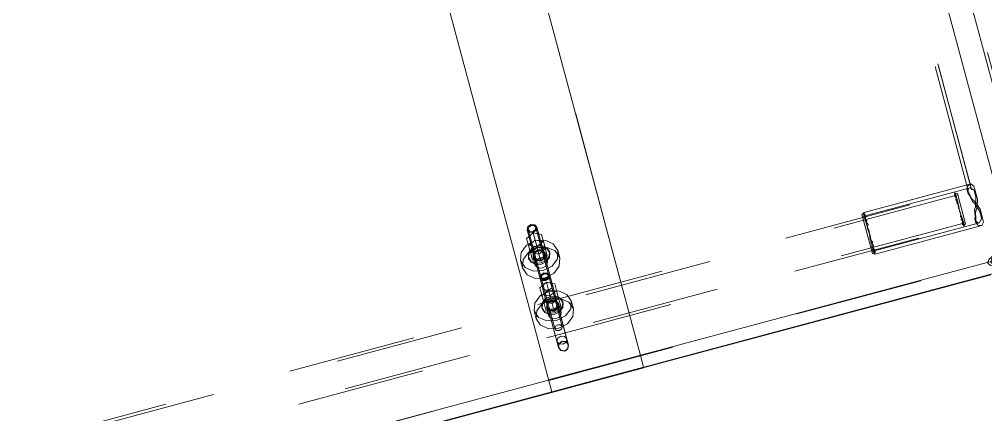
# Model space of a CAD drawing. Header units: millimetres. Extents: x -753 to 90, y 56274 to 56868.
# Drawn here: x -349.52 to -334.47, y 56766.06 to 56772.21 of the extents above; entities that cross this region are included whole.
import ezdxf

# ---------------------------------------------------------------- set-up
doc = ezdxf.new("R2010")
doc.units = ezdxf.units.MM
doc.linetypes.add('XKITLINE00', pattern=[0])
doc.linetypes.add('XKITLINE02', pattern=[4, 2, -2])
doc.layers.add('Cota', color=4, linetype='Continuous', lineweight=0)
doc.layers.add('Peça', color=2, linetype='Continuous', lineweight=0)

# ---------------------------------------------------------------- blocks, each defined once
blk = doc.blocks.new('*A1306')
at = {"layer": 'Peça', "color": 4, "linetype": 'XKITLINE00', "lineweight": 0}
for p, q in [((-342.809, 56772.31), (-341.834, 56768.67)), ((-341.278, 56766.596), (-320.684, 56772.113)), ((-341.229, 56766.41), (-320.635, 56771.927)), ((-341.834, 56768.67), (-341.468, 56767.304)), ((-334.39, 56768.235), (-341.227, 56766.404)), ((-341.468, 56767.304), (-341.229, 56766.41)), ((-341.227, 56766.404), (-341.229, 56766.41))]:
    blk.add_line(p, q, dxfattribs=at)
at = {"layer": 'Peça', "color": 7, "linetype": 'XKITLINE02', "lineweight": 0}
for p, q in [((-341.276, 56766.589), (-320.683, 56772.106)), ((-341.229, 56766.41), (-341.227, 56766.404))]:
    blk.add_line(p, q, dxfattribs=at)
blk = doc.blocks.new('*A1703')
at = {"layer": 'Peça', "color": 7, "linetype": 'XKITLINE02', "lineweight": 0}
for p, q in [((-334.905, 56769.476), (-372.383, 56759.434)), ((-372.356, 56759.488), (-334.955, 56769.509)), ((-334.957, 56769.486), (-334.939, 56769.496)), ((-334.923, 56769.449), (-334.957, 56769.486)), ((-334.955, 56769.509), (-334.934, 56769.476)), ((-334.939, 56769.496), (-334.955, 56769.509)), ((-334.955, 56769.509), (-334.91, 56769.497)), ((-334.934, 56769.476), (-334.95, 56769.458)), ((-334.95, 56769.458), (-334.913, 56769.412)), ((-334.934, 56769.401), (-334.923, 56769.449)), ((-334.934, 56769.401), (-334.906, 56769.374)), ((-334.913, 56769.412), (-334.922, 56769.354)), ((-334.784, 56769.025), (-334.91, 56769.497)), ((-334.893, 56769.277), (-334.906, 56769.374)), ((-334.922, 56769.354), (-334.894, 56769.325)), ((-334.894, 56769.325), (-334.879, 56769.223)), ((-334.855, 56769.182), (-334.893, 56769.277)), ((-334.879, 56769.223), (-334.842, 56769.132)), ((-334.865, 56769.143), (-334.855, 56769.182)), ((-334.828, 56769.097), (-334.865, 56769.143)), ((-334.842, 56769.132), (-334.853, 56769.095)), ((-334.853, 56769.095), (-334.818, 56769.059)), ((-334.837, 56769.038), (-334.828, 56769.097)), ((-334.818, 56769.059), (-334.83, 56769.011)), ((-334.789, 56769.045), (-372.268, 56759.004)), ((-372.217, 56758.971), (-334.817, 56768.992)), ((-334.837, 56769.038), (-334.815, 56769.031)), ((-334.83, 56769.011), (-334.809, 56769.011)), ((-334.817, 56768.992), (-334.815, 56769.031)), ((-334.817, 56768.992), (-334.784, 56769.025)), ((-334.809, 56769.011), (-334.817, 56768.992))]:
    blk.add_line(p, q, dxfattribs=at)
blk = doc.blocks.new('*A1707')
at = {"layer": 'Peça', "color": 7, "linetype": 'XKITLINE02', "lineweight": 0}
for p, q in [((-334.905, 56769.476), (-372.383, 56759.434)), ((-372.356, 56759.488), (-334.955, 56769.509)), ((-334.939, 56769.496), (-334.957, 56769.486)), ((-334.957, 56769.486), (-334.923, 56769.449)), ((-334.955, 56769.509), (-334.939, 56769.496)), ((-334.934, 56769.476), (-334.955, 56769.509)), ((-334.955, 56769.509), (-334.91, 56769.497)), ((-334.95, 56769.458), (-334.934, 56769.476)), ((-334.913, 56769.412), (-334.95, 56769.458)), ((-334.923, 56769.449), (-334.934, 56769.401)), ((-334.934, 56769.401), (-334.906, 56769.374)), ((-334.922, 56769.354), (-334.913, 56769.412)), ((-334.784, 56769.025), (-334.91, 56769.497)), ((-334.906, 56769.374), (-334.893, 56769.278)), ((-334.894, 56769.325), (-334.922, 56769.354)), ((-334.879, 56769.223), (-334.894, 56769.325)), ((-334.893, 56769.278), (-334.855, 56769.182)), ((-334.842, 56769.132), (-334.879, 56769.223)), ((-334.855, 56769.182), (-334.865, 56769.143)), ((-334.865, 56769.143), (-334.828, 56769.097)), ((-334.853, 56769.095), (-334.842, 56769.132)), ((-334.818, 56769.059), (-334.853, 56769.095)), ((-334.828, 56769.097), (-334.837, 56769.038)), ((-334.83, 56769.011), (-334.818, 56769.059)), ((-334.789, 56769.045), (-372.268, 56759.004)), ((-372.217, 56758.971), (-334.817, 56768.992)), ((-334.837, 56769.038), (-334.815, 56769.031)), ((-334.809, 56769.011), (-334.83, 56769.011)), ((-334.815, 56769.031), (-334.817, 56768.992)), ((-334.817, 56768.992), (-334.784, 56769.025)), ((-334.817, 56768.992), (-334.809, 56769.011))]:
    blk.add_line(p, q, dxfattribs=at)
blk = doc.blocks.new('*A1714')
at = {"layer": 'Peça', "color": 7, "linetype": 'XKITLINE02', "lineweight": 0}
for p, q in [((-334.714, 56769.59), (-336.389, 56769.142)), ((-334.704, 56769.648), (-336.364, 56769.203)), ((-334.757, 56769.605), (-334.759, 56769.55)), ((-334.749, 56769.511), (-334.759, 56769.55)), ((-334.759, 56769.55), (-334.727, 56769.499)), ((-334.744, 56769.624), (-334.757, 56769.605)), ((-334.747, 56769.558), (-334.749, 56769.511)), ((-334.749, 56769.511), (-334.722, 56769.469)), ((-334.747, 56769.558), (-334.732, 56769.58)), ((-334.704, 56769.648), (-334.744, 56769.624)), ((-334.732, 56769.58), (-334.714, 56769.59)), ((-334.714, 56769.59), (-334.652, 56769.552)), ((-334.653, 56769.616), (-334.704, 56769.648)), ((-334.653, 56769.616), (-334.598, 56769.412)), ((-334.652, 56769.552), (-334.622, 56769.442)), ((-334.727, 56769.499), (-334.69, 56769.421)), ((-334.722, 56769.469), (-334.678, 56769.376)), ((-334.69, 56769.421), (-334.624, 56769.359)), ((-334.678, 56769.376), (-334.647, 56769.347)), ((-334.622, 56769.442), (-334.631, 56769.289)), ((-334.598, 56769.412), (-334.605, 56769.291)), ((-334.562, 56769.219), (-334.647, 56769.347)), ((-334.631, 56769.289), (-334.644, 56769.248)), ((-334.644, 56769.248), (-334.635, 56769.146)), ((-334.631, 56769.203), (-334.605, 56769.291)), ((-334.556, 56769.257), (-334.624, 56769.359)), ((-334.533, 56769.108), (-334.562, 56769.219)), ((-334.556, 56769.257), (-334.502, 56769.053)), ((-336.364, 56769.203), (-336.397, 56769.17)), ((-336.397, 56769.17), (-336.235, 56768.567)), ((-336.373, 56769.179), (-336.364, 56769.203)), ((-336.373, 56769.179), (-336.347, 56769.179)), ((-336.364, 56769.203), (-336.367, 56769.154)), ((-336.367, 56769.154), (-336.338, 56769.145)), ((-336.347, 56769.179), (-336.362, 56769.118)), ((-336.362, 56769.118), (-336.319, 56769.073)), ((-336.338, 56769.145), (-336.35, 56769.072)), ((-336.35, 56769.072), (-336.303, 56769.014)), ((-336.319, 56769.073), (-336.333, 56769.026)), ((-334.635, 56769.146), (-334.638, 56769.096)), ((-334.627, 56769.057), (-334.638, 56769.096)), ((-334.638, 56769.096), (-334.612, 56769.057)), ((-334.625, 56769.117), (-334.631, 56769.203)), ((-334.627, 56769.057), (-334.625, 56769.117)), ((-334.568, 56769.045), (-334.533, 56769.108)), ((-336.333, 56769.026), (-336.287, 56768.913)), ((-336.303, 56769.014), (-336.316, 56768.965)), ((-336.316, 56768.965), (-336.268, 56768.845)), ((-336.287, 56768.913), (-336.268, 56768.785)), ((-334.568, 56769.045), (-336.243, 56768.596)), ((-334.53, 56769), (-336.191, 56768.555)), ((-334.597, 56769.01), (-334.627, 56769.057)), ((-334.612, 56769.057), (-334.589, 56769.045)), ((-334.577, 56769), (-334.597, 56769.01)), ((-334.589, 56769.045), (-334.568, 56769.045)), ((-334.53, 56769), (-334.577, 56769)), ((-334.502, 56769.053), (-334.53, 56769)), ((-336.268, 56768.845), (-336.251, 56768.724)), ((-336.268, 56768.785), (-336.232, 56768.749)), ((-336.251, 56768.724), (-336.216, 56768.69)), ((-336.232, 56768.749), (-336.244, 56768.676)), ((-336.244, 56768.676), (-336.197, 56768.618)), ((-336.216, 56768.69), (-336.231, 56768.63)), ((-336.231, 56768.63), (-336.188, 56768.584)), ((-336.197, 56768.618), (-336.217, 56768.596)), ((-336.235, 56768.567), (-336.191, 56768.555)), ((-336.191, 56768.555), (-336.217, 56768.596)), ((-336.188, 56768.584), (-336.21, 56768.571)), ((-336.21, 56768.571), (-336.191, 56768.555))]:
    blk.add_line(p, q, dxfattribs=at)
blk = doc.blocks.new('*A1718')
at = {"layer": 'Peça', "color": 7, "linetype": 'XKITLINE02', "lineweight": 0}
for p, q in [((-336.389, 56769.142), (-334.714, 56769.59)), ((-334.704, 56769.648), (-336.364, 56769.203)), ((-334.759, 56769.549), (-334.757, 56769.605)), ((-334.759, 56769.549), (-334.749, 56769.511)), ((-334.727, 56769.499), (-334.759, 56769.549)), ((-334.757, 56769.605), (-334.745, 56769.624)), ((-334.749, 56769.511), (-334.747, 56769.558)), ((-334.722, 56769.469), (-334.749, 56769.511)), ((-334.747, 56769.558), (-334.733, 56769.58)), ((-334.745, 56769.624), (-334.704, 56769.648)), ((-334.714, 56769.59), (-334.733, 56769.58)), ((-334.714, 56769.59), (-334.652, 56769.552)), ((-334.704, 56769.648), (-334.653, 56769.616)), ((-334.653, 56769.616), (-334.598, 56769.412)), ((-334.652, 56769.552), (-334.622, 56769.442)), ((-334.69, 56769.421), (-334.727, 56769.499)), ((-334.722, 56769.469), (-334.678, 56769.376)), ((-334.624, 56769.359), (-334.69, 56769.421)), ((-334.678, 56769.376), (-334.647, 56769.347)), ((-334.622, 56769.442), (-334.631, 56769.289)), ((-334.605, 56769.291), (-334.598, 56769.412)), ((-334.562, 56769.219), (-334.647, 56769.347)), ((-334.644, 56769.248), (-334.631, 56769.289)), ((-334.635, 56769.146), (-334.644, 56769.248)), ((-334.605, 56769.291), (-334.632, 56769.203)), ((-334.557, 56769.257), (-334.624, 56769.359)), ((-334.534, 56769.108), (-334.562, 56769.219)), ((-334.557, 56769.257), (-334.502, 56769.053)), ((-336.364, 56769.203), (-336.397, 56769.17)), ((-336.397, 56769.17), (-336.235, 56768.567)), ((-336.364, 56769.203), (-336.374, 56769.179)), ((-336.374, 56769.179), (-336.347, 56769.179)), ((-336.367, 56769.154), (-336.364, 56769.203)), ((-336.367, 56769.154), (-336.338, 56769.145)), ((-336.347, 56769.179), (-336.362, 56769.118)), ((-336.362, 56769.118), (-336.319, 56769.073)), ((-336.338, 56769.145), (-336.35, 56769.072)), ((-336.35, 56769.072), (-336.303, 56769.014)), ((-336.319, 56769.073), (-336.333, 56769.026)), ((-334.635, 56769.146), (-334.638, 56769.096)), ((-334.627, 56769.057), (-334.638, 56769.096)), ((-334.638, 56769.096), (-334.612, 56769.057)), ((-334.632, 56769.203), (-334.625, 56769.117)), ((-334.625, 56769.117), (-334.627, 56769.057)), ((-334.568, 56769.045), (-334.534, 56769.108)), ((-336.333, 56769.026), (-336.287, 56768.913)), ((-336.316, 56768.965), (-336.303, 56769.014)), ((-336.268, 56768.845), (-336.316, 56768.965)), ((-336.287, 56768.913), (-336.268, 56768.785)), ((-336.243, 56768.596), (-334.568, 56769.045)), ((-334.531, 56769), (-336.191, 56768.555)), ((-334.627, 56769.057), (-334.597, 56769.01)), ((-334.612, 56769.057), (-334.589, 56769.045)), ((-334.597, 56769.01), (-334.577, 56769)), ((-334.568, 56769.045), (-334.589, 56769.045)), ((-334.577, 56769), (-334.531, 56769)), ((-334.531, 56769), (-334.502, 56769.053)), ((-336.252, 56768.724), (-336.268, 56768.845)), ((-336.268, 56768.785), (-336.232, 56768.749)), ((-336.252, 56768.724), (-336.216, 56768.69)), ((-336.232, 56768.749), (-336.244, 56768.676)), ((-336.244, 56768.676), (-336.197, 56768.618)), ((-336.216, 56768.69), (-336.231, 56768.629)), ((-336.188, 56768.584), (-336.231, 56768.629)), ((-336.197, 56768.618), (-336.217, 56768.596)), ((-336.235, 56768.567), (-336.191, 56768.555)), ((-336.217, 56768.596), (-336.191, 56768.555)), ((-336.211, 56768.571), (-336.188, 56768.584)), ((-336.191, 56768.555), (-336.211, 56768.571))]:
    blk.add_line(p, q, dxfattribs=at)
blk = doc.blocks.new('*A1719')
at = {"layer": 'Peça', "color": 7, "linetype": 'XKITLINE02', "lineweight": 0}
for p, q in [((-337.037, 56779.751), (-337.185, 56779.678)), ((-336.872, 56779.762), (-337.037, 56779.751)), ((-336.715, 56779.708), (-336.872, 56779.762)), ((-337.185, 56779.678), (-337.294, 56779.553)), ((-337.249, 56779.527), (-337.153, 56779.636)), ((-337.153, 56779.636), (-337.023, 56779.7)), ((-337.023, 56779.7), (-336.879, 56779.709)), ((-336.879, 56779.709), (-336.742, 56779.662)), ((-336.742, 56779.662), (-336.633, 56779.567)), ((-336.591, 56779.599), (-336.715, 56779.708)), ((-336.518, 56779.451), (-336.591, 56779.599)), ((-337.294, 56779.553), (-337.348, 56779.397)), ((-337.295, 56779.39), (-337.249, 56779.527)), ((-336.633, 56779.567), (-336.569, 56779.437)), ((-336.515, 56779.44), (-336.518, 56779.451)), ((-336.507, 56779.286), (-336.518, 56779.451)), ((-337.348, 56779.397), (-337.337, 56779.232)), ((-337.286, 56779.245), (-337.295, 56779.39)), ((-336.569, 56779.437), (-333.671, 56768.623)), ((-336.569, 56779.437), (-336.559, 56779.293)), ((-336.51, 56779.423), (-336.515, 56779.44)), ((-336.51, 56779.423), (-333.62, 56768.637)), ((-337.334, 56779.221), (-337.337, 56779.232)), ((-337.337, 56779.232), (-337.264, 56779.083)), ((-337.329, 56779.203), (-337.334, 56779.221)), ((-337.329, 56779.203), (-334.439, 56768.417)), ((-337.286, 56779.245), (-337.283, 56779.234)), ((-337.222, 56779.115), (-337.286, 56779.245)), ((-337.283, 56779.234), (-337.278, 56779.217)), ((-337.278, 56779.217), (-334.388, 56768.431)), ((-336.606, 56779.156), (-336.701, 56779.047)), ((-336.559, 56779.293), (-336.606, 56779.156)), ((-336.56, 56779.129), (-336.507, 56779.286)), ((-337.264, 56779.083), (-337.139, 56778.974)), ((-337.113, 56779.02), (-337.222, 56779.115)), ((-336.976, 56778.973), (-337.113, 56779.02)), ((-336.701, 56779.047), (-336.831, 56778.983)), ((-336.818, 56778.932), (-336.669, 56779.005)), ((-336.669, 56779.005), (-336.56, 56779.129)), ((-337.139, 56778.974), (-336.983, 56778.921)), ((-336.983, 56778.921), (-336.818, 56778.932)), ((-336.831, 56778.983), (-336.976, 56778.973)), ((-334.218, 56768.603), (-334.064, 56768.654)), ((-334.059, 56768.639), (-334.194, 56768.593)), ((-334.064, 56768.654), (-333.904, 56768.687)), ((-333.92, 56768.667), (-334.059, 56768.639)), ((-333.797, 56768.674), (-333.92, 56768.667)), ((-333.904, 56768.687), (-333.764, 56768.695)), ((-333.71, 56768.658), (-333.797, 56768.674)), ((-333.764, 56768.695), (-333.664, 56768.677)), ((-333.671, 56768.623), (-333.71, 56768.658)), ((-333.687, 56768.573), (-333.671, 56768.623)), ((-333.664, 56768.677), (-333.62, 56768.637)), ((-333.62, 56768.637), (-333.638, 56768.579)), ((-334.439, 56768.417), (-334.421, 56768.474)), ((-334.421, 56768.474), (-334.343, 56768.54)), ((-334.384, 56768.443), (-334.372, 56768.481)), ((-334.304, 56768.538), (-334.372, 56768.481)), ((-334.343, 56768.54), (-334.218, 56768.603)), ((-334.194, 56768.593), (-334.304, 56768.538)), ((-333.999, 56768.415), (-333.865, 56768.46)), ((-333.865, 56768.46), (-333.755, 56768.515)), ((-333.716, 56768.514), (-333.841, 56768.45)), ((-333.755, 56768.515), (-333.687, 56768.573)), ((-333.638, 56768.579), (-333.716, 56768.514)), ((-334.395, 56768.376), (-334.439, 56768.417)), ((-334.295, 56768.359), (-334.395, 56768.376)), ((-334.388, 56768.431), (-334.384, 56768.443)), ((-334.388, 56768.431), (-334.349, 56768.395)), ((-334.349, 56768.395), (-334.262, 56768.38)), ((-334.155, 56768.366), (-334.295, 56768.359)), ((-334.262, 56768.38), (-334.139, 56768.386)), ((-333.995, 56768.399), (-334.155, 56768.366)), ((-334.139, 56768.386), (-333.999, 56768.415)), ((-333.841, 56768.45), (-333.995, 56768.399))]:
    blk.add_line(p, q, dxfattribs=at)
blk = doc.blocks.new('*A1865')
at = {"layer": 'Peça', "color": 7, "linetype": 'XKITLINE02', "lineweight": 0}
for p, q in [((-341.59, 56768.688), (-341.489, 56768.773)), ((-341.458, 56768.659), (-341.489, 56768.773)), ((-341.489, 56768.773), (-341.358, 56768.75)), ((-341.59, 56768.688), (-341.531, 56768.466)), ((-341.458, 56768.659), (-341.56, 56768.574)), ((-341.328, 56768.636), (-341.458, 56768.659)), ((-341.329, 56768.641), (-341.431, 56768.556)), ((-341.299, 56768.528), (-341.358, 56768.75)), ((-341.431, 56768.556), (-341.561, 56768.579)), ((-341.531, 56768.466), (-341.4, 56768.443)), ((-341.4, 56768.443), (-341.431, 56768.556)), ((-341.4, 56768.443), (-341.299, 56768.528))]:
    blk.add_line(p, q, dxfattribs=at)
blk = doc.blocks.new('*A1866')
at = {"layer": 'Peça', "color": 7, "linetype": 'XKITLINE02', "lineweight": 0}
for p, q in [((-341.589, 56768.579), (-341.542, 56768.644)), ((-341.537, 56768.626), (-341.584, 56768.561)), ((-341.542, 56768.644), (-341.465, 56768.684)), ((-341.46, 56768.666), (-341.537, 56768.626)), ((-341.448, 56768.621), (-341.489, 56768.6)), ((-341.465, 56768.684), (-341.378, 56768.688)), ((-341.373, 56768.67), (-341.46, 56768.666)), ((-341.402, 56768.623), (-341.448, 56768.621)), ((-341.363, 56768.606), (-341.402, 56768.623)), ((-341.378, 56768.688), (-341.305, 56768.655)), ((-341.3, 56768.637), (-341.373, 56768.67)), ((-341.305, 56768.655), (-341.265, 56768.595)), ((-341.26, 56768.577), (-341.3, 56768.637)), ((-341.593, 56768.507), (-341.589, 56768.579)), ((-341.589, 56768.489), (-341.593, 56768.507)), ((-341.554, 56768.446), (-341.593, 56768.507)), ((-341.584, 56768.561), (-341.589, 56768.489)), ((-341.589, 56768.489), (-341.549, 56768.428)), ((-341.514, 56768.566), (-341.516, 56768.528)), ((-341.511, 56768.509), (-341.516, 56768.528)), ((-341.516, 56768.528), (-341.495, 56768.496)), ((-341.489, 56768.6), (-341.514, 56768.566)), ((-341.511, 56768.509), (-341.509, 56768.548)), ((-341.49, 56768.477), (-341.511, 56768.509)), ((-341.509, 56768.548), (-341.484, 56768.582)), ((-341.495, 56768.496), (-341.456, 56768.478)), ((-341.452, 56768.46), (-341.49, 56768.477)), ((-341.484, 56768.582), (-341.443, 56768.603)), ((-341.456, 56768.478), (-341.41, 56768.481)), ((-341.406, 56768.462), (-341.452, 56768.46)), ((-341.443, 56768.603), (-341.397, 56768.605)), ((-341.41, 56768.481), (-341.369, 56768.502)), ((-341.365, 56768.484), (-341.406, 56768.462)), ((-341.397, 56768.605), (-341.358, 56768.588)), ((-341.316, 56768.458), (-341.394, 56768.418)), ((-341.369, 56768.502), (-341.345, 56768.536)), ((-341.34, 56768.518), (-341.365, 56768.484)), ((-341.342, 56768.574), (-341.363, 56768.606)), ((-341.358, 56768.588), (-341.337, 56768.556)), ((-341.345, 56768.536), (-341.342, 56768.574)), ((-341.337, 56768.556), (-341.342, 56768.574)), ((-341.337, 56768.556), (-341.34, 56768.518)), ((-341.269, 56768.523), (-341.316, 56768.458)), ((-341.311, 56768.44), (-341.264, 56768.504)), ((-341.265, 56768.595), (-341.269, 56768.523)), ((-341.26, 56768.577), (-341.265, 56768.595)), ((-341.264, 56768.504), (-341.26, 56768.577)), ((-341.481, 56768.414), (-341.554, 56768.446)), ((-341.549, 56768.428), (-341.476, 56768.396)), ((-341.394, 56768.418), (-341.481, 56768.414)), ((-341.476, 56768.396), (-341.389, 56768.4)), ((-341.389, 56768.4), (-341.311, 56768.44))]:
    blk.add_line(p, q, dxfattribs=at)
blk = doc.blocks.new('*A1867')
at = {"layer": 'Peça', "color": 7, "linetype": 'XKITLINE02', "lineweight": 0}
for p, q in [((-341.624, 56768.697), (-341.487, 56768.767)), ((-341.487, 56768.767), (-341.334, 56768.775)), ((-341.334, 56768.775), (-341.205, 56768.717)), ((-341.707, 56768.583), (-341.624, 56768.697)), ((-341.457, 56768.654), (-341.593, 56768.583)), ((-341.445, 56768.611), (-341.491, 56768.588)), ((-341.303, 56768.661), (-341.457, 56768.654)), ((-341.394, 56768.613), (-341.445, 56768.611)), ((-341.351, 56768.594), (-341.394, 56768.613)), ((-341.174, 56768.604), (-341.303, 56768.661)), ((-341.205, 56768.717), (-341.135, 56768.61)), ((-341.135, 56768.61), (-341.142, 56768.483)), ((-341.104, 56768.497), (-341.135, 56768.61)), ((-341.714, 56768.455), (-341.707, 56768.583)), ((-341.676, 56768.469), (-341.684, 56768.342)), ((-341.593, 56768.583), (-341.676, 56768.469)), ((-341.518, 56768.549), (-341.521, 56768.507)), ((-341.491, 56768.393), (-341.521, 56768.507)), ((-341.521, 56768.507), (-341.498, 56768.471)), ((-341.491, 56768.588), (-341.518, 56768.549)), ((-341.498, 56768.471), (-341.455, 56768.452)), ((-341.488, 56768.436), (-341.46, 56768.474)), ((-341.46, 56768.474), (-341.415, 56768.497)), ((-341.415, 56768.497), (-341.364, 56768.5)), ((-341.403, 56768.455), (-341.358, 56768.478)), ((-341.364, 56768.5), (-341.321, 56768.481)), ((-341.358, 56768.478), (-341.33, 56768.516)), ((-341.328, 56768.559), (-341.351, 56768.594)), ((-341.33, 56768.516), (-341.328, 56768.559)), ((-341.297, 56768.445), (-341.328, 56768.559)), ((-341.321, 56768.481), (-341.297, 56768.445)), ((-341.142, 56768.483), (-341.225, 56768.369)), ((-341.104, 56768.497), (-341.174, 56768.604)), ((-341.112, 56768.369), (-341.104, 56768.497)), ((-341.684, 56768.342), (-341.714, 56768.455)), ((-341.644, 56768.348), (-341.714, 56768.455)), ((-341.684, 56768.342), (-341.613, 56768.235)), ((-341.515, 56768.291), (-341.644, 56768.348)), ((-341.491, 56768.393), (-341.488, 56768.436)), ((-341.467, 56768.358), (-341.491, 56768.393)), ((-341.424, 56768.339), (-341.467, 56768.358)), ((-341.455, 56768.452), (-341.403, 56768.455)), ((-341.373, 56768.341), (-341.424, 56768.339)), ((-341.328, 56768.364), (-341.373, 56768.341)), ((-341.225, 56768.369), (-341.362, 56768.298)), ((-341.3, 56768.403), (-341.328, 56768.364)), ((-341.297, 56768.445), (-341.3, 56768.403)), ((-341.195, 56768.255), (-341.112, 56768.369)), ((-341.613, 56768.235), (-341.484, 56768.177)), ((-341.362, 56768.298), (-341.515, 56768.291)), ((-341.484, 56768.177), (-341.331, 56768.185)), ((-341.331, 56768.185), (-341.195, 56768.255))]:
    blk.add_line(p, q, dxfattribs=at)
blk = doc.blocks.new('*A1886')
at = {"layer": 'Peça', "color": 4, "linetype": 'XKITLINE00', "lineweight": 0}
for p, q in [((-341.401, 56768.228), (-341.412, 56768.18)), ((-341.412, 56768.18), (-341.361, 56767.991)), ((-341.412, 56768.18), (-341.378, 56768.144)), ((-341.351, 56768.26), (-341.401, 56768.228)), ((-341.393, 56768.185), (-341.385, 56768.222)), ((-341.368, 56768.158), (-341.393, 56768.185)), ((-341.385, 56768.222), (-341.347, 56768.246)), ((-341.323, 56768.156), (-341.368, 56768.158)), ((-341.293, 56768.257), (-341.351, 56768.26)), ((-341.347, 56768.246), (-341.303, 56768.244)), ((-341.286, 56768.18), (-341.323, 56768.156)), ((-341.32, 56768.142), (-341.27, 56768.173)), ((-341.303, 56768.244), (-341.277, 56768.216)), ((-341.259, 56768.221), (-341.293, 56768.257)), ((-341.277, 56768.216), (-341.286, 56768.18)), ((-341.27, 56768.173), (-341.259, 56768.221)), ((-341.259, 56768.221), (-341.208, 56768.032)), ((-341.378, 56768.144), (-341.32, 56768.142))]:
    blk.add_line(p, q, dxfattribs=at)
at = {"layer": 'Peça', "color": 7, "linetype": 'XKITLINE02', "lineweight": 0}
for p, q in [((-341.393, 56768.185), (-341.182, 56767.395)), ((-341.277, 56768.216), (-341.066, 56767.426)), ((-341.361, 56768.08), (-341.372, 56768.032)), ((-341.372, 56768.032), (-341.124, 56767.106)), ((-341.372, 56768.032), (-341.338, 56767.996)), ((-341.312, 56768.112), (-341.361, 56768.08)), ((-341.253, 56768.109), (-341.312, 56768.112)), ((-341.28, 56767.993), (-341.23, 56768.025)), ((-341.219, 56768.073), (-341.253, 56768.109)), ((-341.23, 56768.025), (-341.219, 56768.073)), ((-341.219, 56768.073), (-340.971, 56767.147)), ((-341.208, 56768.032), (-341.101, 56767.629)), ((-341.361, 56767.991), (-341.253, 56767.588)), ((-341.338, 56767.996), (-341.28, 56767.993)), ((-341.173, 56767.431), (-341.182, 56767.395)), ((-341.136, 56767.456), (-341.173, 56767.431)), ((-341.091, 56767.453), (-341.136, 56767.456)), ((-341.066, 56767.426), (-341.091, 56767.453)), ((-341.074, 56767.39), (-341.066, 56767.426)), ((-341.182, 56767.395), (-341.156, 56767.368)), ((-341.156, 56767.368), (-341.112, 56767.366)), ((-341.112, 56767.366), (-341.074, 56767.39)), ((-341.124, 56767.106), (-341.129, 56767.124)), ((-341.116, 56767.165), (-341.124, 56767.106)), ((-341.087, 56767.058), (-341.124, 56767.106)), ((-341.068, 56767.202), (-341.116, 56767.165)), ((-341.008, 56767.194), (-341.068, 56767.202)), ((-340.971, 56767.147), (-341.008, 56767.194)), ((-340.979, 56767.087), (-340.971, 56767.147)), ((-340.971, 56767.147), (-340.976, 56767.165)), ((-341.087, 56767.058), (-341.027, 56767.05)), ((-341.027, 56767.05), (-340.979, 56767.087))]:
    blk.add_line(p, q, dxfattribs=at)
blk = doc.blocks.new('*A1887')
at = {"layer": 'Peça', "color": 7, "linetype": 'XKITLINE02', "lineweight": 0}
for p, q in [((-341.614, 56768.934), (-341.603, 56768.984)), ((-341.614, 56768.934), (-341.373, 56768.036)), ((-341.58, 56768.897), (-341.614, 56768.934)), ((-341.603, 56768.984), (-341.554, 56769.017)), ((-341.587, 56768.977), (-341.595, 56768.939)), ((-341.398, 56768.201), (-341.595, 56768.939)), ((-341.595, 56768.939), (-341.57, 56768.911)), ((-341.55, 56769.002), (-341.587, 56768.977)), ((-341.57, 56768.911), (-341.525, 56768.908)), ((-341.554, 56769.017), (-341.495, 56769.013)), ((-341.505, 56768.999), (-341.55, 56769.002)), ((-341.525, 56768.908), (-341.488, 56768.933)), ((-341.472, 56768.926), (-341.521, 56768.893)), ((-341.479, 56768.97), (-341.505, 56768.999)), ((-341.495, 56769.013), (-341.461, 56768.975)), ((-341.488, 56768.933), (-341.479, 56768.97)), ((-341.282, 56768.232), (-341.479, 56768.97)), ((-341.461, 56768.975), (-341.472, 56768.926)), ((-341.461, 56768.975), (-341.22, 56768.077)), ((-341.521, 56768.893), (-341.58, 56768.897)), ((-341.398, 56768.201), (-341.39, 56768.239)), ((-341.372, 56768.173), (-341.398, 56768.201)), ((-341.39, 56768.239), (-341.352, 56768.264)), ((-341.327, 56768.17), (-341.372, 56768.173)), ((-341.352, 56768.264), (-341.308, 56768.261)), ((-341.29, 56768.195), (-341.327, 56768.17)), ((-341.308, 56768.261), (-341.282, 56768.232)), ((-341.282, 56768.232), (-341.29, 56768.195)), ((-341.373, 56768.036), (-341.122, 56767.099)), ((-341.22, 56768.077), (-340.97, 56767.14)), ((-341.137, 56767.244), (-341.088, 56767.277)), ((-341.088, 56767.277), (-341.029, 56767.273)), ((-341.029, 56767.273), (-340.995, 56767.235)), ((-341.148, 56767.194), (-341.137, 56767.244)), ((-341.114, 56767.157), (-341.148, 56767.194)), ((-341.114, 56767.159), (-341.122, 56767.099)), ((-341.066, 56767.195), (-341.114, 56767.159)), ((-341.055, 56767.153), (-341.114, 56767.157)), ((-341.006, 56767.188), (-341.066, 56767.195)), ((-341.006, 56767.186), (-341.055, 56767.153)), ((-340.995, 56767.235), (-341.006, 56767.186)), ((-340.97, 56767.14), (-341.006, 56767.188)), ((-340.978, 56767.081), (-340.97, 56767.14)), ((-341.122, 56767.099), (-341.086, 56767.052)), ((-341.086, 56767.052), (-341.026, 56767.044)), ((-341.026, 56767.044), (-340.978, 56767.081))]:
    blk.add_line(p, q, dxfattribs=at)
blk = doc.blocks.new('*A1899')
at = {"layer": 'Peça', "color": 4, "linetype": 'XKITLINE00', "lineweight": 0}
for p, q in [((-341.38, 56768.061), (-341.415, 56768.032)), ((-341.415, 56768.032), (-341.354, 56767.807)), ((-341.227, 56768.102), (-341.183, 56768.095)), ((-341.183, 56768.095), (-341.155, 56767.991)), ((-341.387, 56767.928), (-341.257, 56767.907)), ((-341.257, 56767.907), (-341.155, 56767.991)), ((-341.224, 56767.786), (-341.257, 56767.907)), ((-341.122, 56767.869), (-341.224, 56767.786)), ((-341.155, 56767.991), (-341.122, 56767.869)), ((-341.224, 56767.786), (-341.354, 56767.807))]:
    blk.add_line(p, q, dxfattribs=at)
at = {"layer": 'Peça', "color": 7, "linetype": 'XKITLINE02', "lineweight": 0}
for p, q in [((-341.313, 56768.116), (-341.38, 56768.061)), ((-341.28, 56767.994), (-341.313, 56768.116)), ((-341.313, 56768.116), (-341.227, 56768.102)), ((-341.382, 56767.911), (-341.28, 56767.994)), ((-341.28, 56767.994), (-341.15, 56767.973))]:
    blk.add_line(p, q, dxfattribs=at)
blk = doc.blocks.new('*A1900')
at = {"layer": 'Peça', "color": 7, "linetype": 'XKITLINE02', "lineweight": 0}
for p, q in [((-341.28, 56767.994), (-341.382, 56767.911)), ((-341.382, 56767.911), (-341.354, 56767.807)), ((-341.349, 56767.789), (-341.247, 56767.872)), ((-341.247, 56767.872), (-341.28, 56767.994)), ((-341.15, 56767.973), (-341.28, 56767.994)), ((-341.247, 56767.872), (-341.118, 56767.851)), ((-341.15, 56767.973), (-341.122, 56767.869))]:
    blk.add_line(p, q, dxfattribs=at)
at = {"layer": 'Peça', "color": 4, "linetype": 'XKITLINE00', "lineweight": 0}
for p, q in [((-341.224, 56767.786), (-341.122, 56767.869)), ((-341.122, 56767.869), (-341.09, 56767.747)), ((-341.224, 56767.786), (-341.354, 56767.807)), ((-341.354, 56767.807), (-341.322, 56767.685)), ((-341.192, 56767.664), (-341.224, 56767.786)), ((-341.09, 56767.747), (-341.192, 56767.664)), ((-341.192, 56767.664), (-341.322, 56767.685))]:
    blk.add_line(p, q, dxfattribs=at)
blk = doc.blocks.new('*A1901')
at = {"layer": 'Peça', "color": 7, "linetype": 'XKITLINE02', "lineweight": 0}
for p, q in [((-341.331, 56767.857), (-341.358, 56767.822)), ((-341.254, 56767.896), (-341.331, 56767.857)), ((-341.326, 56767.837), (-341.249, 56767.877)), ((-341.167, 56767.901), (-341.254, 56767.896)), ((-341.249, 56767.877), (-341.162, 56767.881)), ((-341.167, 56767.901), (-341.126, 56767.884)), ((-341.162, 56767.881), (-341.089, 56767.851)), ((-341.379, 56767.705), (-341.374, 56767.775)), ((-341.374, 56767.775), (-341.326, 56767.837)), ((-341.307, 56767.745), (-341.304, 56767.782)), ((-341.301, 56767.726), (-341.307, 56767.745)), ((-341.286, 56767.714), (-341.307, 56767.745)), ((-341.304, 56767.782), (-341.279, 56767.815)), ((-341.299, 56767.763), (-341.301, 56767.726)), ((-341.301, 56767.726), (-341.281, 56767.695)), ((-341.274, 56767.796), (-341.299, 56767.763)), ((-341.247, 56767.698), (-341.286, 56767.714)), ((-341.279, 56767.815), (-341.238, 56767.836)), ((-341.232, 56767.816), (-341.274, 56767.796)), ((-341.238, 56767.836), (-341.192, 56767.839)), ((-341.187, 56767.819), (-341.232, 56767.816)), ((-341.16, 56767.721), (-341.201, 56767.701)), ((-341.192, 56767.839), (-341.153, 56767.822)), ((-341.148, 56767.803), (-341.187, 56767.819)), ((-341.135, 56767.755), (-341.16, 56767.721)), ((-341.155, 56767.702), (-341.13, 56767.735)), ((-341.153, 56767.822), (-341.133, 56767.792)), ((-341.127, 56767.772), (-341.148, 56767.803)), ((-341.133, 56767.792), (-341.135, 56767.755)), ((-341.127, 56767.772), (-341.133, 56767.792)), ((-341.13, 56767.735), (-341.127, 56767.772)), ((-341.089, 56767.851), (-341.05, 56767.793)), ((-341.281, 56767.695), (-341.242, 56767.679)), ((-341.201, 56767.701), (-341.247, 56767.698)), ((-341.242, 56767.679), (-341.196, 56767.681)), ((-341.196, 56767.681), (-341.155, 56767.702))]:
    blk.add_line(p, q, dxfattribs=at)
at = {"layer": 'Peça', "color": 4, "linetype": 'XKITLINE00', "lineweight": 0}
for p, q in [((-341.126, 56767.884), (-341.094, 56767.87)), ((-341.055, 56767.812), (-341.094, 56767.87)), ((-341.379, 56767.794), (-341.384, 56767.724)), ((-341.379, 56767.705), (-341.384, 56767.724)), ((-341.384, 56767.724), (-341.345, 56767.666)), ((-341.358, 56767.822), (-341.379, 56767.794)), ((-341.339, 56767.647), (-341.379, 56767.705)), ((-341.108, 56767.68), (-341.06, 56767.743)), ((-341.055, 56767.723), (-341.103, 56767.66)), ((-341.06, 56767.743), (-341.055, 56767.812)), ((-341.05, 56767.793), (-341.055, 56767.812)), ((-341.05, 56767.793), (-341.055, 56767.723)), ((-341.345, 56767.666), (-341.272, 56767.636)), ((-341.267, 56767.616), (-341.339, 56767.647)), ((-341.272, 56767.636), (-341.185, 56767.641)), ((-341.18, 56767.621), (-341.267, 56767.616)), ((-341.185, 56767.641), (-341.108, 56767.68)), ((-341.103, 56767.66), (-341.18, 56767.621))]:
    blk.add_line(p, q, dxfattribs=at)
blk = doc.blocks.new('*A1909')
at = {"layer": 'Peça', "color": 4, "linetype": 'XKITLINE00', "lineweight": 0}
for p, q in [((-342.934, 56778.494), (-339.849, 56766.979)), ((-360.442, 56761.462), (-339.849, 56766.979)), ((-339.849, 56766.979), (-339.799, 56766.793)), ((-360.393, 56761.276), (-339.799, 56766.793)), ((-360.391, 56761.27), (-339.797, 56766.787)), ((-339.797, 56766.787), (-339.799, 56766.793))]:
    blk.add_line(p, q, dxfattribs=at)
at = {"layer": 'Peça', "color": 7, "linetype": 'XKITLINE02', "lineweight": 0}
for p, q in [((-342.926, 56778.466), (-339.849, 56766.979)), ((-360.441, 56761.455), (-339.847, 56766.972)), ((-339.799, 56766.793), (-339.797, 56766.787))]:
    blk.add_line(p, q, dxfattribs=at)
blk = doc.blocks.new('*A1914')
at = {"layer": 'Peça', "color": 7, "linetype": 'XKITLINE02', "lineweight": 0}
for p, q in [((-337.185, 56779.678), (-337.037, 56779.751)), ((-337.037, 56779.751), (-336.871, 56779.762)), ((-336.871, 56779.762), (-336.715, 56779.709)), ((-337.294, 56779.553), (-337.185, 56779.678)), ((-337.153, 56779.636), (-337.248, 56779.527)), ((-337.023, 56779.7), (-337.153, 56779.636)), ((-336.878, 56779.709), (-337.023, 56779.7)), ((-336.741, 56779.663), (-336.878, 56779.709)), ((-336.632, 56779.567), (-336.741, 56779.663)), ((-336.715, 56779.709), (-336.708, 56779.702)), ((-336.708, 56779.702), (-336.59, 56779.599)), ((-336.59, 56779.599), (-336.517, 56779.451)), ((-337.347, 56779.397), (-337.294, 56779.553)), ((-337.248, 56779.527), (-337.295, 56779.39)), ((-336.568, 56779.437), (-336.632, 56779.567)), ((-336.514, 56779.44), (-336.517, 56779.451)), ((-336.517, 56779.451), (-336.506, 56779.286)), ((-337.336, 56779.232), (-337.347, 56779.397)), ((-337.295, 56779.39), (-337.285, 56779.245)), ((-336.568, 56779.437), (-336.565, 56779.426)), ((-336.559, 56779.293), (-336.568, 56779.437)), ((-336.565, 56779.426), (-336.561, 56779.409)), ((-336.561, 56779.409), (-334.949, 56773.391)), ((-336.51, 56779.423), (-336.514, 56779.44)), ((-336.51, 56779.423), (-333.62, 56768.637)), ((-337.333, 56779.221), (-337.336, 56779.232)), ((-337.263, 56779.083), (-337.336, 56779.232)), ((-337.329, 56779.203), (-337.333, 56779.221)), ((-337.329, 56779.203), (-334.439, 56768.417)), ((-337.285, 56779.245), (-334.388, 56768.431)), ((-337.285, 56779.245), (-337.221, 56779.116)), ((-336.701, 56779.047), (-336.606, 56779.156)), ((-336.606, 56779.156), (-336.559, 56779.293)), ((-336.506, 56779.286), (-336.56, 56779.129)), ((-337.139, 56778.974), (-337.263, 56779.083)), ((-337.221, 56779.116), (-337.112, 56779.02)), ((-337.112, 56779.02), (-336.975, 56778.974)), ((-336.831, 56778.983), (-336.701, 56779.047)), ((-336.669, 56779.005), (-336.817, 56778.932)), ((-336.56, 56779.129), (-336.669, 56779.005)), ((-336.982, 56778.921), (-337.139, 56778.974)), ((-336.817, 56778.932), (-336.982, 56778.921)), ((-336.975, 56778.974), (-336.831, 56778.983)), ((-334.949, 56773.391), (-333.671, 56768.623)), ((-334.064, 56768.655), (-334.218, 56768.603)), ((-334.194, 56768.593), (-334.059, 56768.639)), ((-333.904, 56768.687), (-334.064, 56768.655)), ((-334.059, 56768.639), (-333.92, 56768.667)), ((-333.92, 56768.667), (-333.797, 56768.674)), ((-333.764, 56768.695), (-333.904, 56768.687)), ((-333.797, 56768.674), (-333.71, 56768.658)), ((-333.664, 56768.677), (-333.764, 56768.695)), ((-333.71, 56768.658), (-333.671, 56768.623)), ((-333.671, 56768.623), (-333.687, 56768.573)), ((-333.62, 56768.637), (-333.664, 56768.677)), ((-333.638, 56768.579), (-333.62, 56768.637)), ((-334.435, 56768.429), (-334.421, 56768.474)), ((-334.343, 56768.54), (-334.421, 56768.474)), ((-334.388, 56768.431), (-334.372, 56768.481)), ((-334.372, 56768.481), (-334.304, 56768.538)), ((-334.218, 56768.603), (-334.343, 56768.54)), ((-334.304, 56768.538), (-334.194, 56768.593)), ((-333.864, 56768.46), (-333.999, 56768.415)), ((-333.755, 56768.515), (-333.864, 56768.46)), ((-333.841, 56768.45), (-333.715, 56768.514)), ((-333.687, 56768.573), (-333.755, 56768.515)), ((-333.715, 56768.514), (-333.638, 56768.579)), ((-334.439, 56768.417), (-334.435, 56768.429)), ((-334.439, 56768.417), (-334.395, 56768.376)), ((-334.395, 56768.376), (-334.295, 56768.359)), ((-334.349, 56768.395), (-334.388, 56768.431)), ((-334.261, 56768.38), (-334.349, 56768.395)), ((-334.295, 56768.359), (-334.154, 56768.366)), ((-334.139, 56768.386), (-334.261, 56768.38)), ((-334.154, 56768.366), (-333.995, 56768.399)), ((-333.999, 56768.415), (-334.139, 56768.386)), ((-333.995, 56768.399), (-333.841, 56768.45))]:
    blk.add_line(p, q, dxfattribs=at)
blk = doc.blocks.new('*A1929')
at = {"layer": 'Peça', "color": 4, "linetype": 'XKITLINE00', "lineweight": 0}
for p, q in [((-341.411, 56767.905), (-341.495, 56767.794)), ((-341.384, 56767.919), (-341.411, 56767.905)), ((-341.122, 56767.983), (-341.152, 56767.981)), ((-340.994, 56767.929), (-341.122, 56767.983)), ((-340.925, 56767.827), (-340.994, 56767.929)), ((-341.495, 56767.794), (-341.504, 56767.671)), ((-340.933, 56767.704), (-340.925, 56767.827)), ((-340.892, 56767.705), (-340.925, 56767.827)), ((-340.892, 56767.705), (-340.901, 56767.582)), ((-341.472, 56767.55), (-341.504, 56767.671)), ((-341.504, 56767.671), (-341.435, 56767.569)), ((-341.435, 56767.569), (-341.307, 56767.515)), ((-341.154, 56767.524), (-341.017, 56767.593)), ((-341.017, 56767.593), (-340.933, 56767.704)), ((-340.901, 56767.582), (-340.985, 56767.471)), ((-341.403, 56767.447), (-341.472, 56767.55)), ((-341.274, 56767.393), (-341.403, 56767.447)), ((-341.307, 56767.515), (-341.154, 56767.524)), ((-340.985, 56767.471), (-341.121, 56767.402)), ((-341.121, 56767.402), (-341.274, 56767.393))]:
    blk.add_line(p, q, dxfattribs=at)
at = {"layer": 'Peça', "color": 7, "linetype": 'XKITLINE02', "lineweight": 0}
for p, q in [((-341.275, 56767.974), (-341.384, 56767.919)), ((-341.152, 56767.981), (-341.275, 56767.974)), ((-341.242, 56767.853), (-341.089, 56767.861)), ((-341.089, 56767.861), (-340.961, 56767.807)), ((-341.463, 56767.673), (-341.379, 56767.784)), ((-341.379, 56767.784), (-341.242, 56767.853)), ((-341.311, 56767.723), (-341.308, 56767.764)), ((-341.311, 56767.723), (-341.278, 56767.601)), ((-341.288, 56767.689), (-341.311, 56767.723)), ((-341.308, 56767.764), (-341.28, 56767.801)), ((-341.28, 56767.801), (-341.234, 56767.824)), ((-341.234, 56767.824), (-341.183, 56767.827)), ((-341.151, 56767.705), (-341.202, 56767.702)), ((-341.183, 56767.827), (-341.141, 56767.809)), ((-341.108, 56767.687), (-341.151, 56767.705)), ((-341.121, 56767.734), (-341.149, 56767.697)), ((-341.141, 56767.809), (-341.118, 56767.775)), ((-341.118, 56767.775), (-341.121, 56767.734)), ((-341.118, 56767.775), (-341.085, 56767.653)), ((-340.961, 56767.807), (-340.892, 56767.705)), ((-341.472, 56767.55), (-341.463, 56767.673)), ((-341.245, 56767.671), (-341.288, 56767.689)), ((-341.275, 56767.642), (-341.278, 56767.601)), ((-341.278, 56767.601), (-341.255, 56767.567)), ((-341.248, 56767.679), (-341.275, 56767.642)), ((-341.255, 56767.567), (-341.213, 56767.549)), ((-341.202, 56767.702), (-341.248, 56767.679)), ((-341.194, 56767.674), (-341.245, 56767.671)), ((-341.149, 56767.697), (-341.194, 56767.674)), ((-341.162, 56767.552), (-341.116, 56767.575)), ((-341.116, 56767.575), (-341.088, 56767.612)), ((-341.085, 56767.653), (-341.108, 56767.687)), ((-341.088, 56767.612), (-341.085, 56767.653)), ((-341.213, 56767.549), (-341.162, 56767.552))]:
    blk.add_line(p, q, dxfattribs=at)
blk = doc.blocks.new('*A1930')
at = {"layer": 'Peça', "color": 7, "linetype": 'XKITLINE02', "lineweight": 0}
for p, q in [((-341.62, 56768.801), (-341.519, 56768.886)), ((-341.62, 56768.801), (-341.561, 56768.579)), ((-341.489, 56768.773), (-341.59, 56768.688)), ((-341.489, 56768.773), (-341.519, 56768.886)), ((-341.519, 56768.886), (-341.389, 56768.863)), ((-341.358, 56768.75), (-341.489, 56768.773)), ((-341.329, 56768.641), (-341.389, 56768.863)), ((-341.461, 56768.67), (-341.591, 56768.693)), ((-341.36, 56768.755), (-341.461, 56768.67)), ((-341.431, 56768.556), (-341.461, 56768.67)), ((-341.431, 56768.556), (-341.329, 56768.641)), ((-341.561, 56768.579), (-341.431, 56768.556))]:
    blk.add_line(p, q, dxfattribs=at)
blk = doc.blocks.new('*A2191')
at = {"layer": 'Cota', "color": 7, "linetype": 'XKITLINE00', "lineweight": 0}
blk.add_line((-329.756, 56752.579), (-349.138, 56824.913), dxfattribs=at)
blk = doc.blocks.new('*A2192')
at = {"layer": 'Cota', "color": 7, "linetype": 'XKITLINE00', "lineweight": 0}
blk.add_line((-329.756, 56752.579), (-349.138, 56824.913), dxfattribs=at)

msp = doc.modelspace()

# ---------------------------------------------------------------- block references
at = {"lineweight": 0}
for name in ['*A2192', '*A2191', '*A1306', '*A1719', '*A1914', '*A1909', '*A1714', '*A1718', '*A1703', '*A1707', '*A1887', '*A1867', '*A1930', '*A1865', '*A1866', '*A1886', '*A1899', '*A1929', '*A1901', '*A1900']:
    msp.add_blockref(name, (0, 0), dxfattribs=at)

doc.saveas('drawing.dxf')
